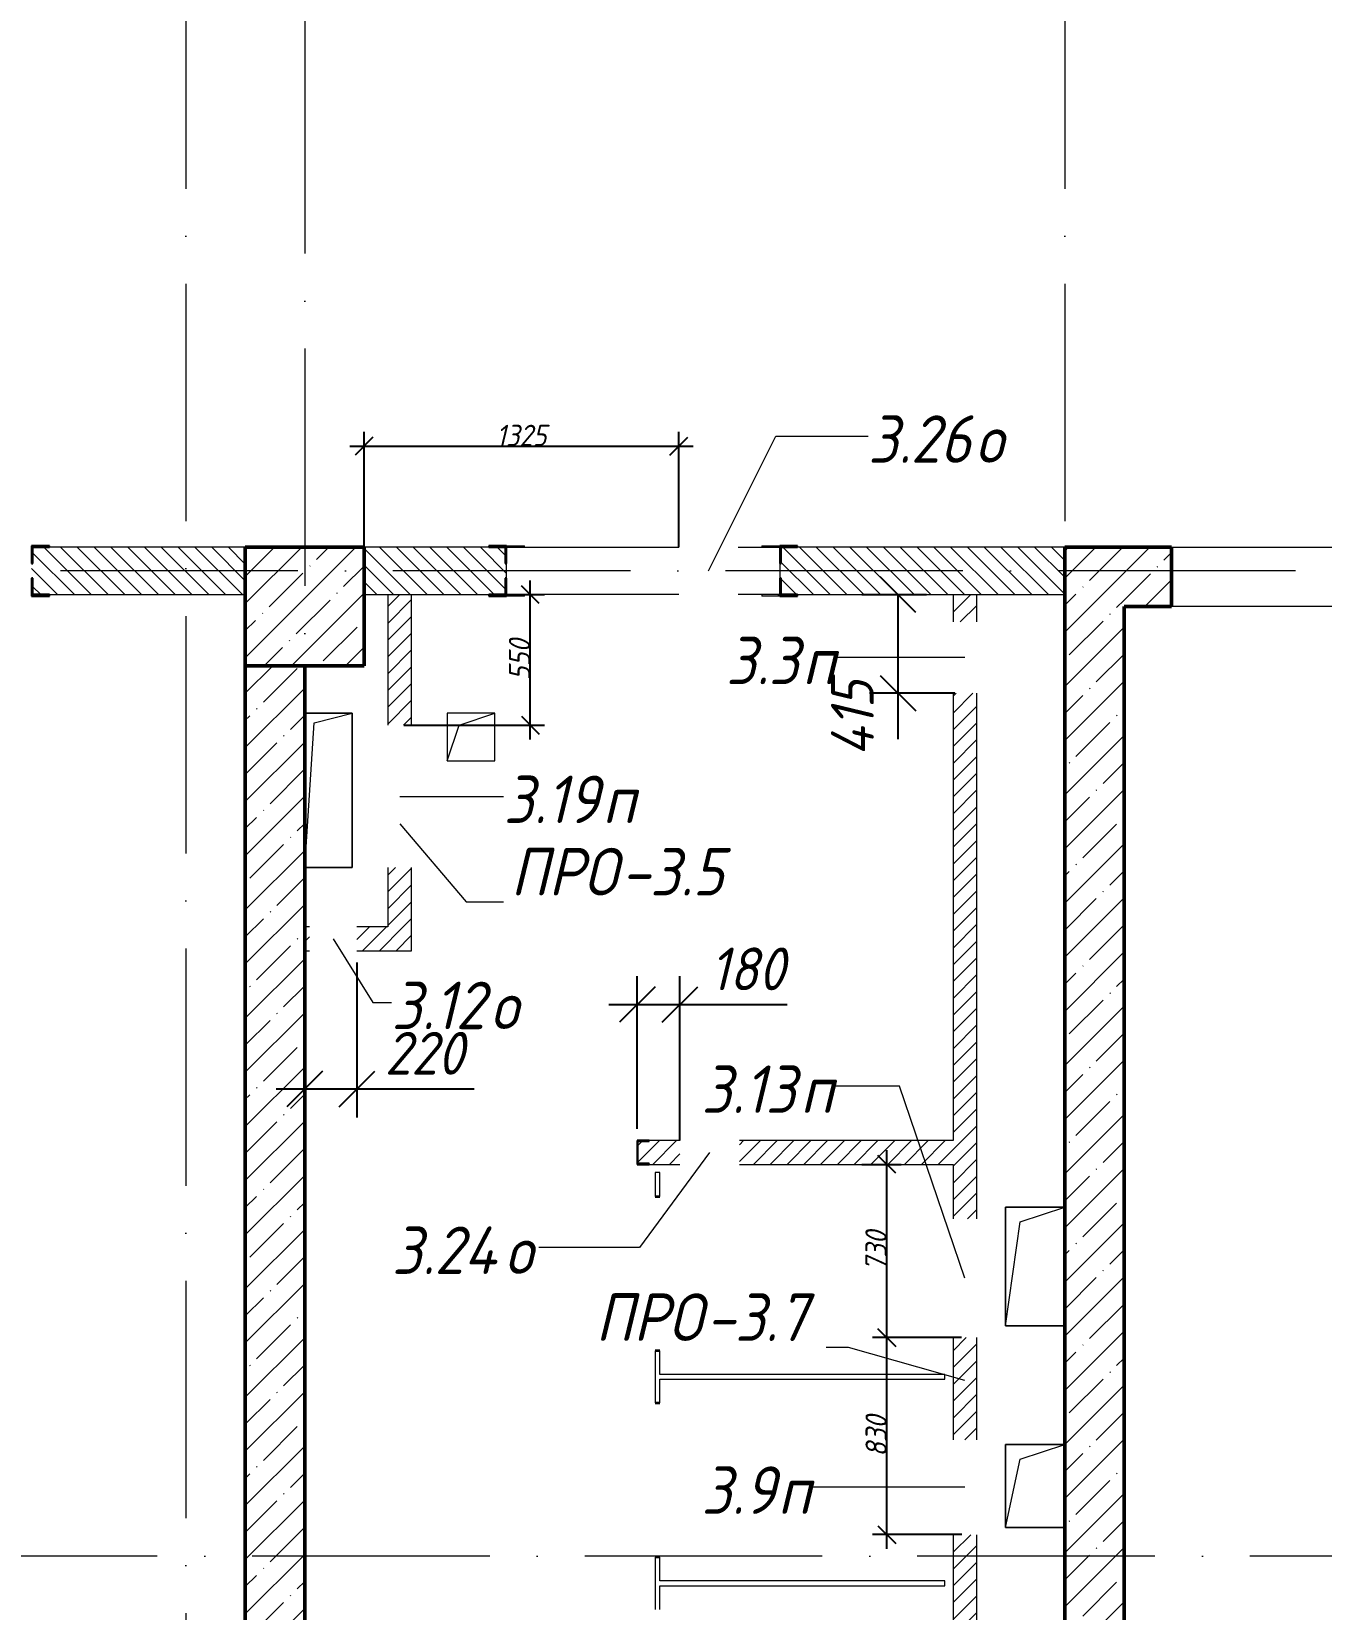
# Model space of a CAD drawing. Header units: millimetres. Extents: x -537608 to 253996, y -217170 to 186033.
# Drawn here: x -116335 to -110904, y 153246 to 159893 of the extents above; entities that cross this region are included whole.
import ezdxf

# ---------------------------------------------------------------- set-up
doc = ezdxf.new("R2010")
doc.units = ezdxf.units.MM
doc.linetypes.add('50_200_ШТРИХ_1Т_ш5_п1_п1_', pattern=[1400, 1000, -200, 0, -200])
for name, color, linetype, lineweight in [('A-____-____-DIMS', 7, 'Continuous', 9), ('A-DOOR-OPNG-MCUT', 7, 'Continuous', 35), ('A-FLOR-____-OTLN', 7, 'Continuous', 9), ('A-GENM-____-IDEN', 7, 'Continuous', 9), ('A-GENM-____-MCUT', 7, 'Continuous', 25), ('A-GENM-____-OTLN', 7, 'Continuous', 9), ('A-GENM-____-OTLN-1', 7, 'Continuous', 25), ('A-GLAZ-____-IDEN', 7, 'Continuous', 9), ('A-WALL-____-MCUT', 7, 'Continuous', 13), ('A-WALL-____-MCUT-2', 7, 'Continuous', 50), ('A-WALL-____-OTLN', 7, 'Continuous', 9), ('A-WALL-____-PATT-1', 7, 'Continuous', 9), ('A-WALL-FNSH-MCUT-1', 7, 'Continuous', 9), ('I-WALL-____-OTLN', 7, 'Continuous', 9), ('S-COLS-____-MCUT', 7, 'Continuous', 50), ('S-COLS-____-OTLN', 7, 'Continuous', 9), ('S-GRID-____-OTLN-1', 7, '50_200_ШТРИХ_1Т_ш5_п1_п1_', 9)]:
    doc.layers.add(name, color=color, linetype=linetype, lineweight=lineweight)
doc.layers.add('A-DOOR-____-OTLN-1', color=7, linetype='Continuous', lineweight=9, true_color=0xffffff)
doc.styles.add('ISOCPEUR_I_10', font='isocpeui.ttf', dxfattribs={"width": 0.9, "height": 180})
doc.styles.add('ISOCPEUR_I_11', font='isocpeui.ttf', dxfattribs={"width": 0.9, "height": 200})
doc.styles.add('ISOCPEUR_I_7', font='isocpeui.ttf', dxfattribs={"width": 0.9, "height": 90})
doc.dimstyles.new('ISO-1_8_0_9К_СРЕДНИЙ_Кладочные_1', dxfattribs={"dimscale": 304.8, "dimtxt": 89.638306, "dimasz": 0.246063, "dimexe": 0.19685, "dimexo": 0, "dimgap": 0, "dimtad": 1, "dimdec": 3, "dimrnd": 0.001, "dimdsep": 46, "dimtxsty": 'ISOCPEUR_I_7', "dimblk1": 'OBLIQUE', "dimblk2": 'OBLIQUE', "dimsah": 1, "dimcen": 0.09, "dimdle": 0.19685, "dimazin": 0, "dimtfac": 1, "dimtdec": 4, "dimtix": 1, "dimtmove": 0, "dimatfit": 3, "dimfxl": 1, "dimtvp": 1, "dimtolj": 1, "dimtzin": 0, "dimarcsym": 2})
doc.dimstyles.new('ISO-1_8_0_9К_СРЕДНИЙ_Кладочные_3', dxfattribs={"dimscale": 304.8, "dimtxt": 179.276612, "dimasz": 0.492126, "dimexe": 0.393701, "dimexo": 0, "dimgap": 0, "dimtad": 1, "dimdec": 3, "dimrnd": 0.001, "dimdsep": 46, "dimtxsty": 'ISOCPEUR_I_10', "dimblk1": 'OBLIQUE', "dimblk2": 'OBLIQUE', "dimsah": 1, "dimcen": 0.09, "dimdle": 0.393701, "dimazin": 0, "dimtfac": 1, "dimtdec": 4, "dimtix": 1, "dimtmove": 0, "dimatfit": 3, "dimfxl": 1, "dimtvp": 1, "dimtolj": 1, "dimtzin": 0, "dimarcsym": 2})
pattern_1 = [(45, (-178684.97, 94540.11), (-114.04925, 114.04925), []), (45, (-178570.92, 94540.11), (-114.04925, 114.04925), [201.612, -40.322, 3.353, -36.97])]
pattern_2 = [(45, (-178684.97, 94540.114), (-35.35534, 35.35534), [])]
pattern_3 = [(135, (-178684.97, 94540.114), (-35.35534, -35.35534), [])]

# ---------------------------------------------------------------- blocks, each defined once
blk = doc.blocks.new('BSC_Колонна _Прямоугольная - 500х500-V21-АР1_План отверстий 3 этажа в осях 1-64_Ю-ЯЯ')
at = {"layer": 'S-COLS-____-OTLN'}
h = blk.add_hatch(dxfattribs=at)
h.set_pattern_fill('FP_28', color=256, style=0, pattern_type=2)
h.set_pattern_definition([(45, (-63500, -62931.04), (-114.04925, 114.04925), []), (45, (-63385.95, -62931.04), (-114.04925, 114.04925), [201.613, -40.323, 3.353, -36.97])])
h.paths.add_polyline_path([(-250, -250), (250, -250), (250, 250), (-250, 250)], flags=0)
at = {"layer": 'S-COLS-____-MCUT'}
for p, q in [((250, 250), (-250, 250)), ((-250, 250), (-250, -250)), ((250, -250), (250, 250)), ((-250, -250), (250, -250))]:
    blk.add_line(p, q, dxfattribs=at)
blk = doc.blocks.new('DOR_ДУ_распашная__1Ст_Прямоугольная_ШЕР - Вн_650х2100h_Кабинки С_у-18405741-АР1_План отверстий 3 этажа в осях 1-64_Ю-ЯЯ')
at = {"layer": 'A-DOOR-OPNG-MCUT'}
for p, q in [((-325, -10), (-325, 10)), ((325, 10), (325, -10))]:
    blk.add_line(p, q, dxfattribs=at)
blk = doc.blocks.new('154_Стойка_СКБ_Уголок - СМ-2180_200-28268025-АР1_План отверстий 3 этажа в осях 1-64_Ю-ЯЯ')
at = {"layer": 'A-GENM-____-MCUT'}
for p, q in [((125, 156), (125, 81)), ((200, 156), (125, 156)), ((131, 81), (131, 150)), ((131, 150), (200, 150)), ((200, 150), (200, 156)), ((125, 81), (131, 81)), ((131, 19), (125, 19)), ((125, 19), (125, -56)), ((131, -50), (131, 19)), ((125, -56), (200, -56)), ((200, -50), (131, -50)), ((200, -56), (200, -50))]:
    blk.add_line(p, q, dxfattribs=at)
blk = doc.blocks.new('Стойка_Влож_Уголок_Опорный - Уголок-28213941-АР1_План отверстий 3 этажа в осях 1-64_Ю-ЯЯ')
at = {"layer": 'A-GENM-____-OTLN'}
for p, q in [((-212, -6), (-212, 0)), ((0, 0), (0, -6)), ((-212, -75), (-212, -6)), ((-212, -6), (-206, -6)), ((-6, -6), (0, -6)), ((0, -6), (0, -75)), ((-212, -75), (-206, -75)), ((-6, -75), (0, -75))]:
    blk.add_line(p, q, dxfattribs=at)
blk = doc.blocks.new('154_Стойка_СКБ_Уголок - СМ-2480_200-28346303-АР1_План отверстий 3 этажа в осях 1-64_Ю-ЯЯ')
at = {"layer": 'A-GENM-____-MCUT'}
for p, q in [((125, 156), (125, 81)), ((200, 156), (125, 156)), ((131, 81), (131, 150)), ((131, 150), (200, 150)), ((200, 150), (200, 156)), ((125, 81), (131, 81)), ((131, 19), (125, 19)), ((125, 19), (125, -56)), ((131, -50), (131, 19)), ((125, -56), (200, -56)), ((200, -50), (131, -50)), ((200, -56), (200, -50))]:
    blk.add_line(p, q, dxfattribs=at)
blk = doc.blocks.new('154_Фахверк_СКБ_Швеллер - Тип_100_3960-28331862-АР1_План отверстий 3 этажа в осях 1-64_Ю-ЯЯ')
at = {"layer": 'A-GENM-____-MCUT'}
for p, q in [((175, 50), (125, 50)), ((125, 50), (125, -50)), ((128, 47), (175, 47)), ((128, -47), (128, 47)), ((175, 47), (175, 50)), ((125, -50), (175, -50)), ((175, -47), (128, -47)), ((175, -50), (175, -47))]:
    blk.add_line(p, q, dxfattribs=at)
blk = doc.blocks.new('AR_Отверстие прямоугольное _в плите_ - AR_Отверстие прямоугольное _в плите_-30459243-АР1_План отверстий 3 этажа в осях 1-64_Ю-ЯЯ')
at = {"layer": 'A-GENM-____-OTLN'}
for p, q in [((125, 175), (-125, 175)), ((-125, 175), (-125, -175)), ((-62.5, 112.5), (125, 175)), ((-125, -175), (-62.5, 112.5)), ((-125, -175), (125, -175))]:
    blk.add_line(p, q, dxfattribs=at)
blk = doc.blocks.new('AR_Отверстие прямоугольное _в плите_ - AR_Отверстие прямоугольное _в плите_-30459207-АР1_План отверстий 3 этажа в осях 1-64_Ю-ЯЯ')
at = {"layer": 'A-GENM-____-OTLN'}
for p, q in [((100, 100), (-100, 100)), ((-100, 100), (-100, -100)), ((-50, 50), (100, 100)), ((100, -100), (100, 100)), ((-100, -100), (-50, 50)), ((-100, -100), (100, -100))]:
    blk.add_line(p, q, dxfattribs=at)
blk = doc.blocks.new('AR_Отверстие прямоугольное _в плите_ - AR_Отверстие прямоугольное _в плите_-30459229-АР1_План отверстий 3 этажа в осях 1-64_Ю-ЯЯ')
at = {"layer": 'A-GENM-____-OTLN'}
for p, q in [((125, 250), (-125, 250)), ((-125, 250), (-125, -250)), ((-62.5, 187.5), (125, 250)), ((-125, -250), (-62.5, 187.5)), ((-125, -250), (125, -250))]:
    blk.add_line(p, q, dxfattribs=at)
blk = doc.blocks.new('AR_Отверстие прямоугольное _в плите_ - AR_Отверстие прямоугольное _в плите_-30459250-АР1_План отверстий 3 этажа в осях 1-64_Ю-ЯЯ')
at = {"layer": 'A-GENM-____-OTLN'}
for p, q in [((100, 325), (-100, 325)), ((-100, -325), (-60, 285)), ((-60, 285), (100, 325)), ((100, -325), (100, 325)), ((-100, -325), (100, -325))]:
    blk.add_line(p, q, dxfattribs=at)
blk = doc.blocks.new('_Oblique')
at = {"color": 0, "linetype": 'ByBlock', "lineweight": -2}
blk.add_line((-0.5, -0.5), (0.5, 0.5), dxfattribs=at)
blk = doc.blocks.new('*D913')
at = {"layer": 'A-____-____-DIMS', "color": 0, "lineweight": -2, "transparency": 16777216}
for p, q in [((-112839.8, 157521.2), (-112567.3, 157521.2)), ((-112687.3, 157521.2), (-112687.3, 156986.2)), ((-112447.7, 157106.2), (-112807.3, 157106.2)), ((-112687.3, 157106.2), (-112687.3, 156912.4))]:
    blk.add_line(p, q, dxfattribs=at)
at = {"layer": 'Defpoints', "color": 0, "transparency": 16777216}
for p in [(-112839.8, 157521.2), (-112687.3, 157521.2), (-112447.7, 157106.2)]:
    blk.add_point(p, dxfattribs=at)
at = {"layer": 'A-____-____-DIMS', "color": 0, "lineweight": -2, "transparency": 16777216, "xscale": 150, "yscale": 150, "zscale": 150}
for p, rotation in [((-112687.3, 157521.2), 90), ((-112687.3, 157106.2), 270)]:
    blk.add_blockref('_Oblique', p, dxfattribs=dict(at, rotation=rotation))
at = {"layer": 'A-____-____-DIMS', "color": 0, "transparency": 16777216, "insert": (-112968.9, 156840), "char_height": 180, "width": 384.755, "attachment_point": 1, "rotation": 90, "line_spacing_factor": 1.149209, "style": 'ISOCPEUR_I_10'}
blk.add_mtext('\\A1;415', dxfattribs=at)
blk = doc.blocks.new('*D914')
at = {"layer": 'A-____-____-DIMS', "color": 0, "lineweight": -2, "transparency": 16777216}
for p, q in [((-112733.7, 153501.2), (-112733.7, 154451.2)), ((-112420.1, 154391.2), (-112793.7, 154391.2)), ((-112418.4, 153561.2), (-112793.7, 153561.2))]:
    blk.add_line(p, q, dxfattribs=at)
at = {"layer": 'Defpoints', "color": 0, "transparency": 16777216}
for p in [(-112733.7, 154391.2), (-112420.1, 154391.2), (-112418.4, 153561.2)]:
    blk.add_point(p, dxfattribs=at)
at = {"layer": 'A-____-____-DIMS', "color": 0, "lineweight": -2, "transparency": 16777216, "xscale": 75, "yscale": 75, "zscale": 75}
for p, rotation in [((-112733.7, 154391.2), 90), ((-112733.7, 153561.2), 270)]:
    blk.add_blockref('_Oblique', p, dxfattribs=dict(at, rotation=rotation))
at = {"layer": 'A-____-____-DIMS', "color": 0, "transparency": 16777216, "insert": (-112778.7, 153976.2), "char_height": 90, "width": 409.578, "attachment_point": 5, "rotation": 90, "style": 'ISOCPEUR_I_7'}
blk.add_mtext('\\A1;830', dxfattribs=at)
blk = doc.blocks.new('*D915')
at = {"layer": 'A-____-____-DIMS', "color": 0, "lineweight": -2, "transparency": 16777216}
for p, q in [((-112733.7, 154331.2), (-112733.7, 155181.2)), ((-112839.8, 155121.2), (-112673.7, 155121.2)), ((-112420.1, 154391.2), (-112793.7, 154391.2))]:
    blk.add_line(p, q, dxfattribs=at)
at = {"layer": 'Defpoints', "color": 0, "transparency": 16777216}
for p in [(-112839.8, 155121.2), (-112733.7, 155121.2), (-112420.1, 154391.2)]:
    blk.add_point(p, dxfattribs=at)
at = {"layer": 'A-____-____-DIMS', "color": 0, "lineweight": -2, "transparency": 16777216, "xscale": 75, "yscale": 75, "zscale": 75}
for p, rotation in [((-112733.7, 155121.2), 90), ((-112733.7, 154391.2), 270)]:
    blk.add_blockref('_Oblique', p, dxfattribs=dict(at, rotation=rotation))
at = {"layer": 'A-____-____-DIMS', "color": 0, "transparency": 16777216, "insert": (-112779.3, 154756.2), "char_height": 90, "width": 409.578, "attachment_point": 5, "rotation": 90, "style": 'ISOCPEUR_I_7'}
blk.add_mtext('\\A1;730', dxfattribs=at)
blk = doc.blocks.new('*D917')
at = {"layer": 'A-____-____-DIMS', "color": 0, "lineweight": -2, "transparency": 16777216}
for p, q in [((-114235.3, 156911.2), (-114235.3, 157581.2)), ((-114341.3, 157521.2), (-114175.3, 157521.2)), ((-114767, 156971.2), (-114175.3, 156971.2))]:
    blk.add_line(p, q, dxfattribs=at)
at = {"layer": 'Defpoints', "color": 0, "transparency": 16777216}
for p in [(-114341.3, 157521.2), (-114235.3, 157521.2), (-114767, 156971.2)]:
    blk.add_point(p, dxfattribs=at)
at = {"layer": 'A-____-____-DIMS', "color": 0, "lineweight": -2, "transparency": 16777216, "xscale": 75, "yscale": 75, "zscale": 75}
for p, rotation in [((-114235.3, 157521.2), 90), ((-114235.3, 156971.2), 270)]:
    blk.add_blockref('_Oblique', p, dxfattribs=dict(at, rotation=rotation))
at = {"layer": 'A-____-____-DIMS', "color": 0, "transparency": 16777216, "insert": (-114280.3, 157246.2), "char_height": 90, "width": 409.578, "attachment_point": 5, "rotation": 90, "style": 'ISOCPEUR_I_7'}
blk.add_mtext('\\A1;550', dxfattribs=at)
blk = doc.blocks.new('*D1058')
at = {"layer": 'A-____-____-DIMS', "color": 0, "lineweight": -2, "transparency": 16777216}
for p, q in [((-114965, 155971.2), (-114965, 155319.1)), ((-115185, 155430), (-115185, 155559.1)), ((-115305, 155439.1), (-114965, 155439.1)), ((-114965, 155439.1), (-114470.8, 155439.1))]:
    blk.add_line(p, q, dxfattribs=at)
at = {"layer": 'Defpoints', "color": 0, "transparency": 16777216}
for p in [(-114965, 155971.2), (-115185, 155430), (-114965, 155439.1)]:
    blk.add_point(p, dxfattribs=at)
at = {"layer": 'A-____-____-DIMS', "color": 0, "lineweight": -2, "transparency": 16777216, "xscale": 150, "yscale": 150, "zscale": 150, "rotation": 180}
blk.add_blockref('_Oblique', (-115185, 155439.1), dxfattribs=at)
at = {"layer": 'A-____-____-DIMS', "color": 0, "lineweight": -2, "transparency": 16777216, "xscale": 150, "yscale": 150, "zscale": 150}
blk.add_blockref('_Oblique', (-114965, 155439.1), dxfattribs=at)
at = {"layer": 'A-____-____-DIMS', "color": 0, "transparency": 16777216, "insert": (-114847.7, 155679.1), "char_height": 180, "width": 409.578, "attachment_point": 1, "line_spacing_factor": 1.149209, "style": 'ISOCPEUR_I_10'}
blk.add_mtext('\\A1;220', dxfattribs=at)
blk = doc.blocks.new('*D1081')
at = {"layer": 'A-____-____-DIMS', "color": 0, "lineweight": -2, "transparency": 16777216}
for p, q in [((-114935, 157721.2), (-114935, 158206.8)), ((-113610, 157721.2), (-113610, 158206.8)), ((-114995, 158146.8), (-113550, 158146.8))]:
    blk.add_line(p, q, dxfattribs=at)
at = {"layer": 'Defpoints', "color": 0, "transparency": 16777216}
for p in [(-113610, 158146.8), (-114935, 157721.2), (-113610, 157721.2)]:
    blk.add_point(p, dxfattribs=at)
at = {"layer": 'A-____-____-DIMS', "color": 0, "lineweight": -2, "transparency": 16777216, "xscale": 75, "yscale": 75, "zscale": 75, "rotation": 180}
blk.add_blockref('_Oblique', (-114935, 158146.8), dxfattribs=at)
at = {"layer": 'A-____-____-DIMS', "color": 0, "lineweight": -2, "transparency": 16777216, "xscale": 75, "yscale": 75, "zscale": 75}
blk.add_blockref('_Oblique', (-113610, 158146.8), dxfattribs=at)
at = {"layer": 'A-____-____-DIMS', "color": 0, "transparency": 16777216, "insert": (-114272.5, 158191.8), "char_height": 90, "width": 504.733, "attachment_point": 5, "style": 'ISOCPEUR_I_7'}
blk.add_mtext('\\A1;1325', dxfattribs=at)
blk = doc.blocks.new('*D1021')
at = {"layer": 'A-____-____-DIMS', "color": 0, "lineweight": -2, "transparency": 16777216}
for p, q in [((-113785, 155271.2), (-113785, 155914.5)), ((-113605, 155221.2), (-113605, 155914.5)), ((-113905, 155794.5), (-113605, 155794.5)), ((-113605, 155794.5), (-113154.2, 155794.5))]:
    blk.add_line(p, q, dxfattribs=at)
at = {"layer": 'Defpoints', "color": 0, "transparency": 16777216}
for p in [(-113605, 155794.5), (-113785, 155271.2), (-113605, 155221.2)]:
    blk.add_point(p, dxfattribs=at)
at = {"layer": 'A-____-____-DIMS', "color": 0, "lineweight": -2, "transparency": 16777216, "xscale": 150, "yscale": 150, "zscale": 150, "rotation": 180}
blk.add_blockref('_Oblique', (-113785, 155794.5), dxfattribs=at)
at = {"layer": 'A-____-____-DIMS', "color": 0, "lineweight": -2, "transparency": 16777216, "xscale": 150, "yscale": 150, "zscale": 150}
blk.add_blockref('_Oblique', (-113605, 155794.5), dxfattribs=at)
at = {"layer": 'A-____-____-DIMS', "color": 0, "transparency": 16777216, "insert": (-113478.6, 156034.5), "char_height": 180, "width": 368.207, "attachment_point": 1, "line_spacing_factor": 1.149209, "style": 'ISOCPEUR_I_10'}
blk.add_mtext('\\A1;180', dxfattribs=at)

msp = doc.modelspace()

# ---------------------------------------------------------------- hatches: boundary and pattern name
at = {"layer": 'A-WALL-____-PATT-1'}
h = msp.add_hatch(dxfattribs=at)
h.set_pattern_fill('FP_9', color=256, style=0, pattern_type=2)
h.set_pattern_definition(pattern_3)
h.paths.add_polyline_path([(-116328.9702, 157521.1558), (-115434.9702, 157521.1558), (-115434.9702, 157721.1558), (-116328.9702, 157721.1558), (-116328.9702, 157652.1558), (-116334.9702, 157652.1558), (-116334.9702, 157590.1558), (-116328.9702, 157590.1558), (-116328.9702, 157522.4891)], flags=0)
h.paths.add_polyline_path([(-120934.9702, 157521.1558), (-120434.9702, 157521.1558), (-120434.9702, 157721.1558), (-120934.9702, 157721.1558)], flags=0)
h.paths.add_polyline_path([(-118140.9702, 157521.1558), (-118140.9702, 157590.1558), (-118134.9702, 157590.1558), (-118134.9702, 157652.1558), (-118140.9702, 157652.1558), (-118140.9702, 157721.1558), (-119934.9702, 157721.1558), (-119934.9702, 157521.1558), (-118209.9702, 157521.1558)], flags=0)
h = msp.add_hatch(dxfattribs=at)
h.set_pattern_fill('FP_9', color=256, style=0, pattern_type=2)
h.set_pattern_definition(pattern_3)
h.paths.add_polyline_path([(-111984.9702, 157521.1558), (-111984.9702, 157721.1558), (-113178.9702, 157721.1558), (-113178.9702, 157652.1558), (-113184.9702, 157652.1558), (-113184.9702, 157590.1558), (-113178.9702, 157590.1558), (-113178.9702, 157521.1558), (-112978.9702, 157521.1558)], flags=0)
h.paths.add_polyline_path([(-114934.9702, 157521.1558), (-114340.9702, 157521.1558), (-114340.9702, 157590.1558), (-114334.9702, 157590.1558), (-114334.9702, 157652.1558), (-114340.9702, 157652.1558), (-114340.9702, 157721.1558), (-114934.9702, 157721.1558)], flags=0)
h = msp.add_hatch(dxfattribs=at)
h.set_pattern_fill('FP_12', color=256, style=0, pattern_type=2)
h.set_pattern_definition(pattern_1)
h.paths.add_polyline_path([(-111984.9702, 150221.1558), (-111734.9702, 150221.1558), (-111734.9702, 157721.1558), (-111984.9702, 157721.1558), (-111984.9702, 151763.5666)], flags=0)
h = msp.add_hatch(dxfattribs=at)
h.set_pattern_fill('FP_12', color=256, style=0, pattern_type=2)
h.set_pattern_definition(pattern_1)
h.paths.add_polyline_path([(-109434.9702, 157471.1558), (-109434.9702, 157721.1558), (-109934.9702, 157721.1558), (-109934.9702, 157471.1558)], flags=0)
h.paths.add_polyline_path([(-111534.9702, 157471.1558), (-111535.3532, 157721.1558), (-111734.9702, 157721.1558), (-111734.9702, 157471.1558), (-111535.3532, 157471.1558)], flags=0)
h = msp.add_hatch(dxfattribs=at)
h.set_pattern_fill('FP_8', color=256, style=0, pattern_type=2)
h.set_pattern_definition(pattern_2)
h.paths.add_polyline_path([(-114834.9702, 156121.1558), (-114734.9702, 156121.1558), (-114734.9702, 156371.1558), (-114834.9702, 156371.1558)], flags=0)
h.paths.add_polyline_path([(-114734.9702, 156971.1558), (-114734.9702, 157521.1558), (-114834.9702, 157521.1558), (-114834.9702, 156971.1558)], flags=0)
h = msp.add_hatch(dxfattribs=at)
h.set_pattern_fill('FP_8', color=256, style=0, pattern_type=2)
h.set_pattern_definition(pattern_2)
h.paths.add_polyline_path([(-112454.9702, 149971.1558), (-112354.9702, 149971.1558), (-112354.9702, 150071.1558), (-112454.9702, 150071.1558)], flags=0)
h.paths.add_polyline_path([(-112362.7372, 150371.1558), (-112354.9702, 150371.1558), (-112354.9702, 152521.1558), (-112357.9702, 152521.1558), (-112357.9702, 152568.1558), (-112451.9702, 152568.1558), (-112451.9702, 152521.1558), (-112454.9702, 152521.1558), (-112454.9702, 150371.1558)], flags=0)
h.paths.add_polyline_path([(-112357.9702, 152571.1558), (-112354.9702, 152571.1558), (-112354.9702, 153561.1558), (-112454.9702, 153561.1558), (-112454.9702, 152571.1558), (-112405.4556, 152571.1558)], flags=0)
h.paths.add_polyline_path([(-112432.4459, 153961.1558), (-112354.9702, 153961.1558), (-112354.9702, 154391.1558), (-112454.9702, 154391.1558), (-112454.9702, 153961.1558)], flags=0)
h.paths.add_polyline_path([(-112354.9702, 154891.1558), (-112354.9702, 157106.1558), (-112454.9702, 157106.1558), (-112454.9702, 154891.1558), (-112450.5042, 154891.1558)], flags=0)
h.paths.add_polyline_path([(-112354.9702, 157406.1558), (-112354.9702, 157521.1558), (-112454.9702, 157521.1558), (-112454.9702, 157406.1558), (-112359.7619, 157406.1558)], flags=0)
h = msp.add_hatch(dxfattribs=at)
h.set_pattern_fill('FP_12', color=256, style=0, pattern_type=2)
h.set_pattern_definition(pattern_1)
h.paths.add_polyline_path([(-115184.9702, 150221.1558), (-115184.9702, 157221.1558), (-115434.9702, 157221.1558), (-115434.9702, 150221.1558)], flags=0)
h = msp.add_hatch(dxfattribs=at)
h.set_pattern_fill('FP_8', color=256, style=0, pattern_type=2)
h.set_pattern_definition(pattern_2)
h.paths.add_polyline_path([(-114734.9702, 156021.1558), (-114734.9702, 156121.1558), (-114964.9702, 156121.1558), (-114964.9702, 156021.1558)], flags=0)
h.paths.add_polyline_path([(-115184.9702, 156021.1558), (-115164.9702, 156021.1558), (-115164.9702, 156121.1558), (-115184.9702, 156121.1558)], flags=0)
h = msp.add_hatch(dxfattribs=at)
h.set_pattern_fill('FP_8', color=256, style=0, pattern_type=2)
h.set_pattern_definition(pattern_2)
h.paths.add_polyline_path([(-113734.9702, 155121.1558), (-113604.9702, 155121.1558), (-113604.9702, 155221.1558), (-113734.9702, 155221.1558), (-113734.9702, 155218.1558), (-113781.9702, 155218.1558), (-113781.9702, 155124.1558), (-113734.9702, 155124.1558)], flags=0)
h.paths.add_polyline_path([(-113354.9702, 155121.1558), (-112454.9702, 155121.1558), (-112454.9702, 155221.1558), (-113354.9702, 155221.1558)], flags=0)

# ---------------------------------------------------------------- linework, layer by layer
at = {"layer": 'A-FLOR-____-OTLN'}
for p, q in [((-115184.9702, 157021.1558), (-114984.9702, 157021.1558)), ((-114984.9702, 157021.1558), (-114984.9702, 156371.1558)), ((-114984.9702, 156371.1558), (-115184.9702, 156371.1558)), ((-112234.9702, 154941.1558), (-111984.9702, 154941.1558)), ((-112234.9702, 154441.1558), (-112234.9702, 154941.1558)), ((-111984.9702, 154441.1558), (-112234.9702, 154441.1558)), ((-112234.9702, 153941.1558), (-111984.9702, 153941.1558)), ((-112234.9702, 153591.1558), (-112234.9702, 153941.1558)), ((-111984.9702, 153591.1558), (-112234.9702, 153591.1558))]:
    msp.add_line(p, q, dxfattribs=at)
at = {"layer": 'A-GENM-____-IDEN'}
for p, q in [((-114784.9702, 156555.3276), (-114505.0223, 156226.7058)), ((-114505.0223, 156226.7058), (-114347.5931, 156226.7058)), ((-112895.578, 154350.0805), (-112989.8654, 154350.0805)), ((-112404.9702, 154210.4117), (-112895.578, 154350.0805))]:
    msp.add_line(p, q, dxfattribs=at)
at = {"layer": 'A-GLAZ-____-IDEN'}
for p, q in [((-113484.9702, 157621.1558), (-113201.7535, 158188.8666)), ((-113201.7535, 158188.8666), (-112812.729, 158188.8666)), ((-112404.9702, 157256.1558), (-112946.829, 157256.1558)), ((-114784.9702, 156671.1558), (-114347.5931, 156671.1558)), ((-115064.9702, 156071.1558), (-114898.3063, 155803.0192)), ((-114898.3063, 155803.0192), (-114819.3425, 155803.0192)), ((-112679.9702, 155450.1558), (-112954.9702, 155450.1558)), ((-112404.9702, 154641.1558), (-112679.9702, 155450.1558)), ((-113479.9702, 155171.1558), (-113774.7644, 154771.5805)), ((-113774.7644, 154771.5805), (-114199.113, 154771.5805)), ((-112404.9702, 153761.1558), (-113050.3725, 153761.1558))]:
    msp.add_line(p, q, dxfattribs=at)
at = {"layer": 'A-WALL-____-MCUT'}
for p, q in [((-115434.9702, 157721.1558), (-116259.9702, 157721.1558)), ((-114409.9702, 157721.1558), (-114934.9702, 157721.1558)), ((-111984.9702, 157721.1558), (-113109.9702, 157721.1558)), ((-111984.9702, 157521.1558), (-111984.9702, 157721.1558)), ((-114334.9702, 157590.1558), (-114334.9702, 157652.1558)), ((-113184.9702, 157652.1558), (-113184.9702, 157590.1558)), ((-116259.9702, 157521.1558), (-115434.9702, 157521.1558)), ((-114934.9702, 157521.1558), (-114409.9702, 157521.1558)), ((-113109.9702, 157521.1558), (-111984.9702, 157521.1558))]:
    msp.add_line(p, q, dxfattribs=at)
at = {"layer": 'A-WALL-____-MCUT-2'}
for p, q in [((-111534.9702, 157721.1558), (-111984.9702, 157721.1558)), ((-111984.9702, 157721.1558), (-111984.9702, 150221.1558)), ((-111534.9702, 157471.1558), (-111534.9702, 157721.1558)), ((-111734.9702, 150221.1558), (-111734.9702, 157471.1558)), ((-111734.9702, 157471.1558), (-111534.9702, 157471.1558)), ((-115434.9702, 157221.1558), (-115434.9702, 150221.1558)), ((-115184.9702, 150221.1558), (-115184.9702, 157221.1558))]:
    msp.add_line(p, q, dxfattribs=at)
at = {"layer": 'A-WALL-____-OTLN'}
for p, q in [((-111534.9702, 157721.1558), (-109934.9702, 157721.1558)), ((-109934.9702, 157471.1558), (-111534.9702, 157471.1558))]:
    msp.add_line(p, q, dxfattribs=at)
at = {"layer": 'A-WALL-FNSH-MCUT-1'}
for p, q in [((-114834.9702, 157521.1558), (-114834.9702, 156971.1558)), ((-114734.9702, 156971.1558), (-114734.9702, 157521.1558)), ((-112454.9702, 157521.1558), (-112454.9702, 157406.1558)), ((-112354.9702, 157406.1558), (-112354.9702, 157521.1558)), ((-112454.9702, 157106.1558), (-112454.9702, 155221.1558)), ((-112354.9702, 154891.1558), (-112354.9702, 157106.1558)), ((-114834.9702, 156371.1558), (-114834.9702, 156121.1558)), ((-114734.9702, 156021.1558), (-114734.9702, 156371.1558)), ((-115164.9702, 156121.1558), (-115184.9702, 156121.1558)), ((-115184.9702, 156121.1558), (-115184.9702, 156021.1558)), ((-114834.9702, 156121.1558), (-114964.9702, 156121.1558)), ((-115184.9702, 156021.1558), (-115164.9702, 156021.1558)), ((-114964.9702, 156021.1558), (-114734.9702, 156021.1558)), ((-113604.9702, 155221.1558), (-113734.9702, 155221.1558)), ((-112454.9702, 155221.1558), (-113354.9702, 155221.1558)), ((-113734.9702, 155121.1558), (-113604.9702, 155121.1558)), ((-113689.9702, 155086.1558), (-113709.9702, 155086.1558)), ((-113709.9702, 155086.1558), (-113709.9702, 154986.1558)), ((-113689.9702, 154986.1558), (-113689.9702, 155086.1558)), ((-113354.9702, 155121.1558), (-112454.9702, 155121.1558)), ((-112454.9702, 155121.1558), (-112454.9702, 154891.1558)), ((-112454.9702, 154391.1558), (-112454.9702, 153961.1558)), ((-112354.9702, 153961.1558), (-112354.9702, 154391.1558)), ((-113709.9702, 154336.1558), (-113709.9702, 154116.1558)), ((-113689.9702, 154236.1558), (-113689.9702, 154336.1558)), ((-112489.9702, 154236.1558), (-113689.9702, 154236.1558)), ((-113689.9702, 154216.1558), (-112489.9702, 154216.1558)), ((-113689.9702, 154116.1558), (-113689.9702, 154216.1558)), ((-112489.9702, 154216.1558), (-112489.9702, 154236.1558)), ((-112454.9702, 153561.1558), (-112454.9702, 152571.1558)), ((-112354.9702, 152571.1558), (-112354.9702, 153561.1558)), ((-113709.9702, 153466.1558), (-113709.9702, 153246.1558)), ((-113689.9702, 153366.1558), (-113689.9702, 153466.1558)), ((-112489.9702, 153366.1558), (-113689.9702, 153366.1558)), ((-112489.9702, 153346.1558), (-112489.9702, 153366.1558)), ((-113689.9702, 153246.1558), (-113689.9702, 153346.1558)), ((-113689.9702, 153346.1558), (-112489.9702, 153346.1558))]:
    msp.add_line(p, q, dxfattribs=at)
at = {"layer": 'I-WALL-____-OTLN'}
for p, q in [((-114334.9702, 157721.1558), (-113609.9702, 157721.1558)), ((-113359.9702, 157721.1558), (-113184.9702, 157721.1558)), ((-113609.9702, 157521.1558), (-114334.9702, 157521.1558)), ((-113184.9702, 157521.1558), (-113359.9702, 157521.1558))]:
    msp.add_line(p, q, dxfattribs=at)
at = {"layer": 'S-GRID-____-OTLN-1'}
for p, q in [((-115684.9702, 185432.9652), (-115684.9702, 147431.7016)), ((-111984.9702, 185432.9652), (-111984.9702, 147431.7016)), ((-115184.9702, 185159.6174), (-115184.9702, 147574.6839)), ((-74610.5636, 157621.1558), (-183353.7404, 157621.1558)), ((-103204.9297, 153471.1558), (-183353.7404, 153471.1558))]:
    msp.add_line(p, q, dxfattribs=at)

# ---------------------------------------------------------------- block references
at = {"layer": 'A-DOOR-____-OTLN-1', "rotation": 270}
for p in [(-113699.9702, 154661.1558), (-113699.9702, 153791.1558)]:
    msp.add_blockref('DOR_ДУ_распашная__1Ст_Прямоугольная_ШЕР - Вн_650х2100h_Кабинки С_у-18405741-АР1_План отверстий 3 этажа в осях 1-64_Ю-ЯЯ', p, dxfattribs=at)
at = {"layer": 'A-GENM-____-OTLN'}
for p, rotation in [((-114334.9702, 157727.1558), 89.99999999999955), ((-113184.9702, 157515.1558), 269.9999999999995)]:
    msp.add_blockref('Стойка_Влож_Уголок_Опорный - Уголок-28213941-АР1_План отверстий 3 этажа в осях 1-64_Ю-ЯЯ', p, dxfattribs=dict(at, rotation=rotation))
for name, p in [('AR_Отверстие прямоугольное _в плите_ - AR_Отверстие прямоугольное _в плите_-30459250-АР1_План отверстий 3 этажа в осях 1-64_Ю-ЯЯ', (-115084.9702, 156696.1558)), ('AR_Отверстие прямоугольное _в плите_ - AR_Отверстие прямоугольное _в плите_-30459207-АР1_План отверстий 3 этажа в осях 1-64_Ю-ЯЯ', (-114484.9702, 156921.1558)), ('AR_Отверстие прямоугольное _в плите_ - AR_Отверстие прямоугольное _в плите_-30459229-АР1_План отверстий 3 этажа в осях 1-64_Ю-ЯЯ', (-112109.9702, 154691.1558)), ('AR_Отверстие прямоугольное _в плите_ - AR_Отверстие прямоугольное _в плите_-30459243-АР1_План отверстий 3 этажа в осях 1-64_Ю-ЯЯ', (-112109.9702, 153766.1558))]:
    msp.add_blockref(name, p, dxfattribs=at)
at = {"layer": 'A-GENM-____-OTLN-1'}
for name, p in [('154_Стойка_СКБ_Уголок - СМ-2480_200-28346303-АР1_План отверстий 3 этажа в осях 1-64_Ю-ЯЯ', (-116459.9702, 157571.1558)), ('154_Стойка_СКБ_Уголок - СМ-2180_200-28268025-АР1_План отверстий 3 этажа в осях 1-64_Ю-ЯЯ', (-113309.9702, 157571.1558)), ('154_Фахверк_СКБ_Швеллер - Тип_100_3960-28331862-АР1_План отверстий 3 этажа в осях 1-64_Ю-ЯЯ', (-113909.9702, 155171.1558))]:
    msp.add_blockref(name, p, dxfattribs=at)
at = {"layer": 'A-GENM-____-OTLN-1', "rotation": 180}
msp.add_blockref('154_Стойка_СКБ_Уголок - СМ-2180_200-28268025-АР1_План отверстий 3 этажа в осях 1-64_Ю-ЯЯ', (-114209.9702, 157671.1558), dxfattribs=at)
at = {"layer": 'S-COLS-____-OTLN'}
msp.add_blockref('BSC_Колонна _Прямоугольная - 500х500-V21-АР1_План отверстий 3 этажа в осях 1-64_Ю-ЯЯ', (-115184.9702, 157471.1558), dxfattribs=at)

# ---------------------------------------------------------------- texts
at = {"layer": 'A-GENM-____-IDEN', "char_height": 200, "attachment_point": 1, "style": 'ISOCPEUR_I_11'}
for s, insert, width in [('ПРО', (-114317.9998, 156453.822), 562.784625), ('-3.5', (-113853.656, 156453.822), 548.35425), ('ПРО', (-113960.2721, 154577.1966), 562.784625), ('-3.7', (-113495.9283, 154577.1966), 548.35425)]:
    msp.add_mtext(s, dxfattribs=dict(at, insert=insert, width=width))
at = {"layer": 'A-GLAZ-____-IDEN', "char_height": 200, "attachment_point": 1, "style": 'ISOCPEUR_I_11'}
for s, insert, width in [('3.26', (-112812.729, 158276.4812), 548.35425), ('\\fISOCPEUR|b0|i1|c204|p34|;\\W.9;о', (-112360.2915, 158276.4812), 158.734125), ('3.3', (-113410.8784, 157343.7704), 389.620125), ('\\fISOCPEUR|b0|i1|c204|p34|;\\W.9;п', (-113089.4096, 157343.7704), 158.734125), ('3.19', (-114347.5931, 156758.7704), 505.063125), ('\\fISOCPEUR|b0|i1|c204|p34|;\\W.9;п', (-113930.8744, 156758.7704), 158.734125), ('3.12', (-114819.3425, 155890.6338), 505.063125), ('\\fISOCPEUR|b0|i1|c204|p34|;\\W.9;о', (-114402.6237, 155890.6338), 158.734125), ('3.13', (-113514.4218, 155537.7704), 505.063125), ('\\fISOCPEUR|b0|i1|c204|p34|;\\W.9;п', (-113097.7031, 155537.7704), 158.734125), ('3.24', (-114817.9635, 154859.195), 577.215), ('\\fISOCPEUR|b0|i1|c204|p34|;\\W.9;о', (-114341.7135, 154859.195), 158.734125), ('3.9', (-113514.4218, 153848.7704), 389.620125), ('\\fISOCPEUR|b0|i1|c204|p34|;\\W.9;п', (-113192.9531, 153848.7704), 158.734125)]:
    msp.add_mtext(s, dxfattribs=dict(at, insert=insert, width=width))

# ---------------------------------------------------------------- dimensions: what is measured, and where the dimension line sits
at = {"layer": 'A-____-____-DIMS'}
dim = msp.add_linear_dim(base=(-113609.9702, 158146.8081), p1=(-114934.9702, 157721.1558), p2=(-113609.9702, 157721.1558), dimstyle='ISO-1_8_0_9К_СРЕДНИЙ_Кладочные_1', override={"dimpost": '<>', "dimfxl": 1325}, dxfattribs=at)
dim.commit()
dim.dimension.update_dxf_attribs({"geometry": '*D1081', "text_midpoint": (-114272.4702, 158191.8081)})
for base, p1, p2, override, picture, middle in [((-114235.2817, 157521.1558), (-114766.9616, 156971.1558), (-114341.3477, 157521.1558), {"dimpost": '<>', "dimfxl": 695.447514}, '*D917', (-114280.2817, 157246.1558)), ((-112733.735, 155121.1558), (-112420.1049, 154391.1558), (-112839.801, 155121.1558), {"dimpost": '<>', "dimfxl": 842.048003}, '*D915', (-112779.3145, 154756.1558)), ((-112733.735, 154391.1558), (-112418.3512, 153561.1558), (-112420.1049, 154391.1558), {"dimpost": '<>', "dimfxl": 830.001853}, '*D914', (-112778.735, 153976.1558))]:
    dim = msp.add_linear_dim(base=base, p1=p1, p2=p2, angle=90, dimstyle='ISO-1_8_0_9К_СРЕДНИЙ_Кладочные_1', override=override, dxfattribs=at)
    dim.commit()
    dim.dimension.update_dxf_attribs({"geometry": picture, "text_midpoint": middle})
dim = msp.add_linear_dim(base=(-112687.3265, 157521.1558), p1=(-112447.6664, 157106.1558), p2=(-112839.801, 157521.1558), angle=90, dimstyle='ISO-1_8_0_9К_СРЕДНИЙ_Кладочные_3', override={"dimpost": '<>', "dimfxl": 570.959332}, dxfattribs=at)
dim.commit()
dim.dimension.update_dxf_attribs({"geometry": '*D913', "text_midpoint": (-112848.897, 156912.4125), "dimtype": 160, "text_rotation": 90})
for base, p1, p2, override, picture, middle in [((-113604.9702, 155794.4624), (-113784.9702, 155271.1558), (-113604.9702, 155221.1558), {"dimpost": '<>', "dimfxl": 186.815417}, '*D1021', (-113294.515, 155794.4624)), ((-114964.9702, 155439.1149), (-115184.9702, 155430.0188), (-114964.9702, 155971.1558), {"dimpost": '<>', "dimfxl": 584.148265}, '*D1058', (-114642.9066, 155439.1149))]:
    dim = msp.add_linear_dim(base=base, p1=p1, p2=p2, dimstyle='ISO-1_8_0_9К_СРЕДНИЙ_Кладочные_3', override=override, dxfattribs=at)
    dim.commit()
    dim.dimension.update_dxf_attribs({"geometry": picture, "text_midpoint": middle, "dimtype": 160})

doc.saveas('drawing.dxf')
